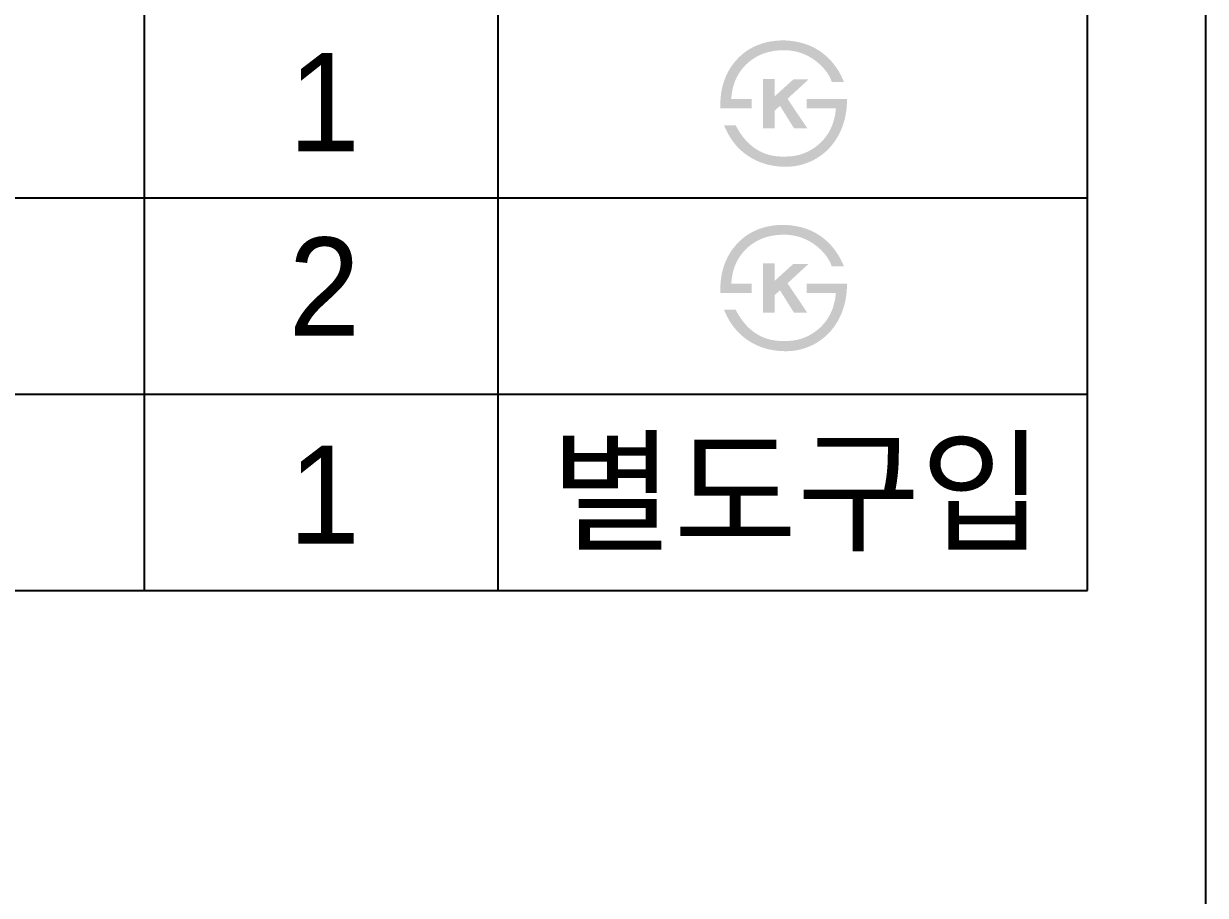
# Model space of a CAD drawing. Header units: millimetres. Extents: x 0 to 3800, y -67 to 2530.
# Drawn here: x 1499.2 to 1800, y 1872.3 to 2094.4 of the extents above; entities that cross this region are included whole.
import ezdxf
from ezdxf.enums import TextEntityAlignment as Align

# ---------------------------------------------------------------- set-up
doc = ezdxf.new("R2010")
doc.units = ezdxf.units.MM
doc.layers.add('TEXT', color=7, linetype='Continuous')
doc.layers.add('도각라인', color=255, linetype='Continuous')
doc.styles.add('타이틀', font='H2GTRM.TTF', dxfattribs={"height": 25})

msp = doc.modelspace()

# ---------------------------------------------------------------- hatches: boundary and pattern name
at = {"layer": 'TEXT'}
for points in [[(1676.58, 2072.79), (1676.56, 2073.2), (1676.55, 2073.61), (1676.55, 2074.02), (1676.56, 2074.42), (1676.57, 2074.83), (1676.59, 2075.23), (1676.63, 2075.63), (1676.67, 2076.03), (1676.71, 2076.42), (1676.77, 2076.82), (1676.84, 2077.21), (1676.91, 2077.6), (1676.99, 2077.99), (1677.09, 2078.37), (1677.19, 2078.76), (1677.29, 2079.14), (1677.42, 2079.52), (1677.54, 2079.9), (1677.68, 2080.28), (1677.83, 2080.65), (1677.98, 2081.01), (1678.15, 2081.37), (1678.32, 2081.72), (1678.49, 2082.07), (1678.68, 2082.41), (1678.88, 2082.74), (1679.08, 2083.07), (1679.29, 2083.39), (1679.51, 2083.71), (1679.74, 2084.02), (1679.98, 2084.32), (1680.48, 2084.94), (1680.75, 2085.24), (1681.03, 2085.54), (1681.31, 2085.83), (1681.6, 2086.1), (1681.9, 2086.37), (1682.2, 2086.63), (1682.51, 2086.88), (1682.83, 2087.12), (1683.15, 2087.36), (1683.48, 2087.58), (1683.82, 2087.79), (1684.17, 2088), (1684.52, 2088.2), (1684.88, 2088.38), (1685.25, 2088.56), (1685.65, 2088.74), (1686.06, 2088.91), (1686.48, 2089.07), (1686.9, 2089.22), (1687.32, 2089.36), (1687.76, 2089.48), (1688.2, 2089.59), (1688.64, 2089.7), (1689.09, 2089.79), (1689.55, 2089.87), (1690.01, 2089.93), (1690.48, 2089.99), (1690.96, 2090.03), (1691.44, 2090.07), (1691.93, 2090.09), (1692.42, 2090.1), (1693.18, 2090.08), (1693.56, 2090.06), (1693.93, 2090.03), (1694.3, 2090), (1694.66, 2089.96), (1695.02, 2089.91), (1695.38, 2089.86), (1695.73, 2089.8), (1696.08, 2089.74), (1696.42, 2089.66), (1696.76, 2089.59), (1697.1, 2089.5), (1697.43, 2089.41), (1697.76, 2089.32), (1698.09, 2089.21), (1698.41, 2089.1), (1698.73, 2088.99), (1699.04, 2088.87), (1699.35, 2088.74), (1699.66, 2088.6), (1699.96, 2088.46), (1700.26, 2088.31), (1700.56, 2088.16), (1700.85, 2088), (1701.14, 2087.83), (1701.42, 2087.66), (1701.7, 2087.48), (1701.98, 2087.29), (1702.25, 2087.1), (1702.52, 2086.9), (1702.78, 2086.7), (1703.2, 2086.35), (1703.61, 2086), (1704.01, 2085.62), (1704.39, 2085.24), (1704.76, 2084.84), (1705.12, 2084.42), (1705.46, 2084), (1705.79, 2083.56), (1706.11, 2083.1), (1706.42, 2082.63), (1706.72, 2082.15), (1707, 2081.65), (1707.27, 2081.14), (1707.52, 2080.62), (1707.77, 2080.08), (1708, 2079.53), (1708, 2079.53), (1704.9, 2079.53), (1704.9, 2079.53), (1704.84, 2079.71), (1704.77, 2079.88), (1704.7, 2080.06), (1704.63, 2080.23), (1704.56, 2080.4), (1704.48, 2080.57), (1704.39, 2080.74), (1704.3, 2080.91), (1704.21, 2081.08), (1704.12, 2081.25), (1704.02, 2081.41), (1703.91, 2081.58), (1703.81, 2081.74), (1703.7, 2081.91), (1703.58, 2082.07), (1703.46, 2082.23), (1703.34, 2082.39), (1703.21, 2082.55), (1702.95, 2082.87), (1702.67, 2083.19), (1702.37, 2083.5), (1702.06, 2083.81), (1701.73, 2084.11), (1701.39, 2084.41), (1701.03, 2084.71), (1700.8, 2084.89), (1700.57, 2085.06), (1700.33, 2085.23), (1700.1, 2085.39), (1699.86, 2085.54), (1699.62, 2085.69), (1699.38, 2085.84), (1699.13, 2085.97), (1698.89, 2086.11), (1698.64, 2086.23), (1698.39, 2086.35), (1698.14, 2086.47), (1697.88, 2086.58), (1697.63, 2086.68), (1697.37, 2086.78), (1697.11, 2086.88), (1696.85, 2086.96), (1696.58, 2087.05), (1696.32, 2087.12), (1696.05, 2087.19), (1695.78, 2087.26), (1695.51, 2087.32), (1695.24, 2087.37), (1694.96, 2087.42), (1694.69, 2087.46), (1694.41, 2087.5), (1694.13, 2087.53), (1693.84, 2087.55), (1693.56, 2087.57), (1693.27, 2087.59), (1692.99, 2087.6), (1692.7, 2087.6), (1692.35, 2087.6), (1692.01, 2087.59), (1691.67, 2087.57), (1691.33, 2087.55), (1691, 2087.52), (1690.67, 2087.48), (1690.34, 2087.44), (1690.02, 2087.39), (1689.7, 2087.33), (1689.39, 2087.27), (1689.08, 2087.2), (1688.77, 2087.13), (1688.47, 2087.05), (1688.17, 2086.96), (1687.87, 2086.86), (1687.58, 2086.76), (1687.29, 2086.66), (1687.01, 2086.54), (1686.73, 2086.42), (1686.45, 2086.29), (1686.18, 2086.16), (1685.91, 2086.02), (1685.64, 2085.87), (1685.38, 2085.72), (1685.12, 2085.56), (1684.87, 2085.39), (1684.62, 2085.22), (1684.37, 2085.04), (1684.13, 2084.86), (1683.89, 2084.66), (1683.65, 2084.46), (1683.42, 2084.26), (1683.19, 2084.04), (1682.96, 2083.82), (1682.74, 2083.59), (1682.53, 2083.36), (1682.32, 2083.13), (1682.12, 2082.89), (1681.93, 2082.64), (1681.75, 2082.39), (1681.57, 2082.14), (1681.39, 2081.89), (1681.23, 2081.62), (1681.07, 2081.36), (1680.92, 2081.09), (1680.77, 2080.82), (1680.64, 2080.54), (1680.51, 2080.25), (1680.38, 2079.97), (1680.26, 2079.68), (1680.15, 2079.38), (1680.05, 2079.08), (1679.95, 2078.78), (1679.86, 2078.47), (1679.78, 2078.15), (1679.7, 2077.84), (1679.63, 2077.51), (1679.57, 2077.19), (1679.51, 2076.86), (1679.46, 2076.52), (1679.42, 2076.18), (1679.38, 2075.84), (1679.35, 2075.49), (1679.33, 2075.14), (1679.33, 2075.14), (1684.51, 2075.14), (1684.51, 2075.14), (1684.51, 2075.14), (1684.51, 2072.79), (1684.51, 2072.79), (1684.51, 2072.79), (1676.58, 2072.79)], [(1690.34, 2075.83), (1695.14, 2080.18), (1699.01, 2080.18), (1693.64, 2075.23), (1698.67, 2067.72), (1695.29, 2067.72), (1691.73, 2073.43), (1690.34, 2072.19), (1690.34, 2067.72), (1687.39, 2067.72), (1687.39, 2080.29), (1690.34, 2080.29)], [(1708.75, 2075.14), (1708.75, 2074.7), (1708.75, 2074.26), (1708.74, 2073.83), (1708.71, 2073.4), (1708.68, 2072.97), (1708.64, 2072.54), (1708.59, 2072.12), (1708.52, 2071.69), (1708.45, 2071.28), (1708.37, 2070.86), (1708.29, 2070.44), (1708.19, 2070.03), (1708.08, 2069.62), (1707.96, 2069.22), (1707.84, 2068.81), (1707.7, 2068.41), (1707.56, 2068.03), (1707.41, 2067.65), (1707.26, 2067.27), (1707.09, 2066.9), (1706.92, 2066.54), (1706.74, 2066.18), (1706.55, 2065.83), (1706.36, 2065.49), (1706.15, 2065.15), (1705.94, 2064.81), (1705.72, 2064.49), (1705.5, 2064.16), (1705.26, 2063.85), (1705.02, 2063.54), (1704.77, 2063.23), (1704.51, 2062.93), (1704.24, 2062.64), (1703.97, 2062.36), (1703.69, 2062.08), (1703.4, 2061.82), (1703.11, 2061.56), (1702.81, 2061.31), (1702.51, 2061.07), (1702.2, 2060.84), (1701.88, 2060.61), (1701.56, 2060.4), (1701.24, 2060.19), (1700.91, 2059.99), (1700.57, 2059.8), (1700.23, 2059.62), (1699.88, 2059.45), (1699.53, 2059.28), (1699.16, 2059.12), (1698.79, 2058.97), (1698.42, 2058.82), (1698.04, 2058.69), (1697.66, 2058.57), (1697.28, 2058.46), (1696.9, 2058.36), (1696.51, 2058.27), (1696.12, 2058.19), (1695.72, 2058.12), (1695.33, 2058.06), (1694.93, 2058.02), (1694.53, 2057.98), (1694.12, 2057.95), (1693.71, 2057.94), (1693.3, 2057.93), (1692.64, 2057.94), (1691.98, 2057.96), (1691.34, 2058.01), (1690.7, 2058.08), (1690.08, 2058.17), (1689.77, 2058.22), (1689.47, 2058.28), (1689.16, 2058.34), (1688.86, 2058.4), (1688.56, 2058.48), (1688.27, 2058.55), (1687.98, 2058.64), (1687.69, 2058.73), (1687.4, 2058.82), (1687.11, 2058.92), (1686.83, 2059.02), (1686.55, 2059.13), (1686.27, 2059.24), (1686, 2059.36), (1685.73, 2059.48), (1685.46, 2059.61), (1685.19, 2059.75), (1684.92, 2059.89), (1684.66, 2060.03), (1684.4, 2060.18), (1684.15, 2060.34), (1683.62, 2060.67), (1683.36, 2060.85), (1683.1, 2061.03), (1682.85, 2061.22), (1682.6, 2061.41), (1682.35, 2061.61), (1682.11, 2061.81), (1681.87, 2062.02), (1681.64, 2062.24), (1681.41, 2062.45), (1681.19, 2062.68), (1680.97, 2062.9), (1680.75, 2063.14), (1680.54, 2063.37), (1680.34, 2063.62), (1680.13, 2063.86), (1679.94, 2064.12), (1679.74, 2064.37), (1679.55, 2064.63), (1679.37, 2064.9), (1679.19, 2065.17), (1679.01, 2065.45), (1678.84, 2065.73), (1678.67, 2066.02), (1678.51, 2066.31), (1678.35, 2066.61), (1678.19, 2066.91), (1678.04, 2067.21), (1677.75, 2067.84), (1677.48, 2068.49), (1677.48, 2068.49), (1680.43, 2068.49), (1680.43, 2068.49), (1680.66, 2068.06), (1680.89, 2067.65), (1681.13, 2067.25), (1681.38, 2066.86), (1681.62, 2066.48), (1681.88, 2066.11), (1682.14, 2065.75), (1682.4, 2065.41), (1682.67, 2065.08), (1682.94, 2064.76), (1683.22, 2064.45), (1683.51, 2064.15), (1683.8, 2063.87), (1684.1, 2063.6), (1684.4, 2063.33), (1684.7, 2063.08), (1684.93, 2062.91), (1685.16, 2062.74), (1685.39, 2062.58), (1685.63, 2062.43), (1685.86, 2062.28), (1686.1, 2062.14), (1686.35, 2062), (1686.59, 2061.87), (1686.84, 2061.74), (1687.09, 2061.63), (1687.34, 2061.51), (1687.6, 2061.41), (1687.86, 2061.31), (1688.12, 2061.21), (1688.39, 2061.12), (1688.66, 2061.04), (1688.93, 2060.96), (1689.2, 2060.89), (1689.48, 2060.83), (1689.76, 2060.77), (1690.04, 2060.72), (1690.32, 2060.67), (1690.61, 2060.63), (1690.9, 2060.59), (1691.19, 2060.57), (1691.49, 2060.54), (1691.79, 2060.53), (1692.09, 2060.52), (1692.39, 2060.51), (1692.7, 2060.51), (1693.01, 2060.52), (1693.87, 2060.54), (1694.14, 2060.56), (1694.41, 2060.58), (1694.68, 2060.6), (1694.95, 2060.63), (1695.21, 2060.67), (1695.48, 2060.71), (1695.74, 2060.76), (1696, 2060.81), (1696.26, 2060.87), (1696.52, 2060.93), (1696.77, 2061), (1697.03, 2061.08), (1697.28, 2061.16), (1697.53, 2061.25), (1697.78, 2061.34), (1698.02, 2061.44), (1698.27, 2061.54), (1698.51, 2061.65), (1698.75, 2061.76), (1698.99, 2061.88), (1699.23, 2062.01), (1699.47, 2062.14), (1699.7, 2062.27), (1699.94, 2062.42), (1700.17, 2062.56), (1700.4, 2062.72), (1700.63, 2062.88), (1700.85, 2063.04), (1701.08, 2063.21), (1701.3, 2063.38), (1701.56, 2063.6), (1701.81, 2063.82), (1702.05, 2064.05), (1702.28, 2064.28), (1702.51, 2064.51), (1702.73, 2064.76), (1702.94, 2065), (1703.15, 2065.25), (1703.35, 2065.51), (1703.54, 2065.77), (1703.73, 2066.04), (1703.9, 2066.31), (1704.07, 2066.58), (1704.24, 2066.86), (1704.39, 2067.15), (1704.54, 2067.44), (1704.68, 2067.74), (1704.82, 2068.04), (1704.95, 2068.35), (1705.07, 2068.66), (1705.18, 2068.97), (1705.28, 2069.3), (1705.38, 2069.62), (1705.47, 2069.95), (1705.56, 2070.29), (1705.64, 2070.63), (1705.71, 2070.98), (1705.77, 2071.33), (1705.82, 2071.69), (1705.87, 2072.05), (1705.91, 2072.42), (1705.95, 2072.79), (1705.95, 2072.79), (1698.52, 2072.79), (1698.52, 2072.79), (1698.52, 2072.79), (1698.52, 2075.14), (1698.52, 2075.14), (1698.52, 2075.14), (1708.75, 2075.14)], [(1676.58, 2025.8), (1676.56, 2026.21), (1676.55, 2026.62), (1676.55, 2027.03), (1676.56, 2027.44), (1676.57, 2027.84), (1676.59, 2028.24), (1676.63, 2028.64), (1676.67, 2029.04), (1676.71, 2029.44), (1676.77, 2029.83), (1676.84, 2030.22), (1676.91, 2030.61), (1676.99, 2031), (1677.09, 2031.38), (1677.19, 2031.77), (1677.29, 2032.15), (1677.42, 2032.54), (1677.54, 2032.92), (1677.68, 2033.29), (1677.83, 2033.66), (1677.98, 2034.02), (1678.15, 2034.38), (1678.32, 2034.73), (1678.49, 2035.08), (1678.68, 2035.42), (1678.88, 2035.75), (1679.08, 2036.08), (1679.29, 2036.4), (1679.51, 2036.72), (1679.74, 2037.03), (1679.98, 2037.34), (1680.48, 2037.95), (1680.75, 2038.25), (1681.03, 2038.55), (1681.31, 2038.84), (1681.6, 2039.12), (1681.9, 2039.38), (1682.2, 2039.64), (1682.51, 2039.9), (1682.83, 2040.14), (1683.15, 2040.37), (1683.48, 2040.59), (1683.82, 2040.81), (1684.17, 2041.01), (1684.52, 2041.21), (1684.88, 2041.4), (1685.25, 2041.57), (1685.65, 2041.76), (1686.06, 2041.93), (1686.48, 2042.09), (1686.9, 2042.23), (1687.32, 2042.37), (1687.76, 2042.49), (1688.2, 2042.61), (1688.64, 2042.71), (1689.09, 2042.8), (1689.55, 2042.88), (1690.01, 2042.95), (1690.48, 2043), (1690.96, 2043.05), (1691.44, 2043.08), (1691.93, 2043.1), (1692.42, 2043.11), (1693.18, 2043.09), (1693.56, 2043.07), (1693.93, 2043.04), (1694.3, 2043.01), (1694.66, 2042.97), (1695.02, 2042.92), (1695.38, 2042.87), (1695.73, 2042.81), (1696.08, 2042.75), (1696.42, 2042.68), (1696.76, 2042.6), (1697.1, 2042.52), (1697.43, 2042.43), (1697.76, 2042.33), (1698.09, 2042.23), (1698.41, 2042.12), (1698.73, 2042), (1699.04, 2041.88), (1699.35, 2041.75), (1699.66, 2041.61), (1699.96, 2041.47), (1700.26, 2041.33), (1700.56, 2041.17), (1700.85, 2041.01), (1701.14, 2040.84), (1701.42, 2040.67), (1701.7, 2040.49), (1701.98, 2040.31), (1702.25, 2040.11), (1702.52, 2039.92), (1702.78, 2039.71), (1703.2, 2039.37), (1703.61, 2039.01), (1704.01, 2038.64), (1704.39, 2038.25), (1704.76, 2037.85), (1705.12, 2037.44), (1705.46, 2037.01), (1705.79, 2036.57), (1706.11, 2036.11), (1706.42, 2035.64), (1706.72, 2035.16), (1707, 2034.67), (1707.27, 2034.16), (1707.52, 2033.63), (1707.77, 2033.1), (1708, 2032.54), (1708, 2032.54), (1704.9, 2032.54), (1704.9, 2032.54), (1704.84, 2032.72), (1704.77, 2032.89), (1704.7, 2033.07), (1704.63, 2033.24), (1704.56, 2033.41), (1704.48, 2033.58), (1704.39, 2033.75), (1704.3, 2033.92), (1704.21, 2034.09), (1704.12, 2034.26), (1704.02, 2034.43), (1703.91, 2034.59), (1703.81, 2034.76), (1703.7, 2034.92), (1703.58, 2035.08), (1703.46, 2035.25), (1703.34, 2035.41), (1703.21, 2035.57), (1702.95, 2035.89), (1702.67, 2036.2), (1702.37, 2036.51), (1702.06, 2036.82), (1701.73, 2037.12), (1701.39, 2037.42), (1701.03, 2037.72), (1700.8, 2037.9), (1700.57, 2038.07), (1700.33, 2038.24), (1700.1, 2038.4), (1699.86, 2038.55), (1699.62, 2038.7), (1699.38, 2038.85), (1699.13, 2038.99), (1698.89, 2039.12), (1698.64, 2039.25), (1698.39, 2039.37), (1698.14, 2039.48), (1697.88, 2039.59), (1697.63, 2039.7), (1697.37, 2039.8), (1697.11, 2039.89), (1696.85, 2039.98), (1696.58, 2040.06), (1696.32, 2040.13), (1696.05, 2040.21), (1695.78, 2040.27), (1695.51, 2040.33), (1695.24, 2040.38), (1694.96, 2040.43), (1694.69, 2040.47), (1694.41, 2040.51), (1694.13, 2040.54), (1693.84, 2040.57), (1693.56, 2040.59), (1693.27, 2040.6), (1692.99, 2040.61), (1692.7, 2040.61), (1692.35, 2040.61), (1692.01, 2040.6), (1691.67, 2040.58), (1691.33, 2040.56), (1691, 2040.53), (1690.67, 2040.49), (1690.34, 2040.45), (1690.02, 2040.4), (1689.7, 2040.35), (1689.39, 2040.29), (1689.08, 2040.22), (1688.77, 2040.14), (1688.47, 2040.06), (1688.17, 2039.97), (1687.87, 2039.88), (1687.58, 2039.78), (1687.29, 2039.67), (1687.01, 2039.55), (1686.73, 2039.43), (1686.45, 2039.31), (1686.18, 2039.17), (1685.91, 2039.03), (1685.64, 2038.89), (1685.38, 2038.73), (1685.12, 2038.57), (1684.87, 2038.41), (1684.62, 2038.23), (1684.37, 2038.05), (1684.13, 2037.87), (1683.89, 2037.68), (1683.65, 2037.48), (1683.42, 2037.27), (1683.19, 2037.05), (1682.96, 2036.83), (1682.74, 2036.61), (1682.53, 2036.37), (1682.32, 2036.14), (1682.12, 2035.9), (1681.93, 2035.66), (1681.75, 2035.41), (1681.57, 2035.16), (1681.39, 2034.9), (1681.23, 2034.64), (1681.07, 2034.37), (1680.92, 2034.1), (1680.77, 2033.83), (1680.64, 2033.55), (1680.51, 2033.27), (1680.38, 2032.98), (1680.26, 2032.69), (1680.15, 2032.39), (1680.05, 2032.09), (1679.95, 2031.79), (1679.86, 2031.48), (1679.78, 2031.17), (1679.7, 2030.85), (1679.63, 2030.53), (1679.57, 2030.2), (1679.51, 2029.87), (1679.46, 2029.54), (1679.42, 2029.2), (1679.38, 2028.85), (1679.35, 2028.51), (1679.33, 2028.15), (1679.33, 2028.15), (1684.51, 2028.15), (1684.51, 2028.15), (1684.51, 2028.15), (1684.51, 2025.8), (1684.51, 2025.8), (1684.51, 2025.8), (1676.58, 2025.8)], [(1690.34, 2028.84), (1695.14, 2033.19), (1699.01, 2033.19), (1693.64, 2028.24), (1698.67, 2020.74), (1695.29, 2020.74), (1691.73, 2026.44), (1690.34, 2025.2), (1690.34, 2020.74), (1687.39, 2020.74), (1687.39, 2033.31), (1690.34, 2033.31)], [(1708.75, 2028.15), (1708.75, 2027.71), (1708.75, 2027.28), (1708.74, 2026.84), (1708.71, 2026.41), (1708.68, 2025.98), (1708.64, 2025.55), (1708.59, 2025.13), (1708.52, 2024.71), (1708.45, 2024.29), (1708.37, 2023.87), (1708.29, 2023.46), (1708.19, 2023.05), (1708.08, 2022.64), (1707.96, 2022.23), (1707.84, 2021.83), (1707.7, 2021.43), (1707.56, 2021.04), (1707.41, 2020.66), (1707.26, 2020.28), (1707.09, 2019.91), (1706.92, 2019.55), (1706.74, 2019.2), (1706.55, 2018.84), (1706.36, 2018.5), (1706.15, 2018.16), (1705.94, 2017.83), (1705.72, 2017.5), (1705.5, 2017.18), (1705.26, 2016.86), (1705.02, 2016.55), (1704.77, 2016.25), (1704.51, 2015.95), (1704.24, 2015.65), (1703.97, 2015.37), (1703.69, 2015.1), (1703.4, 2014.83), (1703.11, 2014.57), (1702.81, 2014.32), (1702.51, 2014.08), (1702.2, 2013.85), (1701.88, 2013.63), (1701.56, 2013.41), (1701.24, 2013.2), (1700.91, 2013), (1700.57, 2012.81), (1700.23, 2012.63), (1699.88, 2012.46), (1699.53, 2012.29), (1699.16, 2012.13), (1698.79, 2011.98), (1698.42, 2011.84), (1698.04, 2011.7), (1697.66, 2011.58), (1697.28, 2011.47), (1696.9, 2011.37), (1696.51, 2011.28), (1696.12, 2011.2), (1695.72, 2011.13), (1695.33, 2011.08), (1694.93, 2011.03), (1694.53, 2010.99), (1694.12, 2010.97), (1693.71, 2010.95), (1693.3, 2010.94), (1692.64, 2010.95), (1691.98, 2010.98), (1691.34, 2011.02), (1690.7, 2011.09), (1690.08, 2011.18), (1689.77, 2011.23), (1689.47, 2011.29), (1689.16, 2011.35), (1688.86, 2011.42), (1688.56, 2011.49), (1688.27, 2011.57), (1687.98, 2011.65), (1687.69, 2011.74), (1687.4, 2011.83), (1687.11, 2011.93), (1686.83, 2012.03), (1686.55, 2012.14), (1686.27, 2012.25), (1686, 2012.37), (1685.73, 2012.5), (1685.46, 2012.63), (1685.19, 2012.76), (1684.92, 2012.9), (1684.66, 2013.04), (1684.4, 2013.19), (1684.15, 2013.35), (1683.62, 2013.68), (1683.36, 2013.86), (1683.1, 2014.04), (1682.85, 2014.23), (1682.6, 2014.43), (1682.35, 2014.62), (1682.11, 2014.83), (1681.87, 2015.03), (1681.64, 2015.25), (1681.41, 2015.47), (1681.19, 2015.69), (1680.97, 2015.92), (1680.75, 2016.15), (1680.54, 2016.39), (1680.34, 2016.63), (1680.13, 2016.88), (1679.94, 2017.13), (1679.74, 2017.39), (1679.55, 2017.65), (1679.37, 2017.91), (1679.19, 2018.19), (1679.01, 2018.46), (1678.84, 2018.74), (1678.67, 2019.03), (1678.51, 2019.32), (1678.35, 2019.62), (1678.19, 2019.92), (1678.04, 2020.23), (1677.75, 2020.85), (1677.48, 2021.5), (1677.48, 2021.5), (1680.43, 2021.5), (1680.43, 2021.5), (1680.66, 2021.07), (1680.89, 2020.66), (1681.13, 2020.26), (1681.38, 2019.87), (1681.62, 2019.49), (1681.88, 2019.12), (1682.14, 2018.77), (1682.4, 2018.42), (1682.67, 2018.09), (1682.94, 2017.77), (1683.22, 2017.46), (1683.51, 2017.17), (1683.8, 2016.88), (1684.1, 2016.61), (1684.4, 2016.35), (1684.7, 2016.1), (1684.93, 2015.92), (1685.16, 2015.76), (1685.39, 2015.6), (1685.63, 2015.44), (1685.86, 2015.29), (1686.1, 2015.15), (1686.35, 2015.01), (1686.59, 2014.88), (1686.84, 2014.76), (1687.09, 2014.64), (1687.34, 2014.53), (1687.6, 2014.42), (1687.86, 2014.32), (1688.12, 2014.22), (1688.39, 2014.13), (1688.66, 2014.05), (1688.93, 2013.98), (1689.2, 2013.9), (1689.48, 2013.84), (1689.76, 2013.78), (1690.04, 2013.73), (1690.32, 2013.68), (1690.61, 2013.64), (1690.9, 2013.61), (1691.19, 2013.58), (1691.49, 2013.56), (1691.79, 2013.54), (1692.09, 2013.53), (1692.39, 2013.52), (1692.7, 2013.52), (1693.01, 2013.53), (1693.87, 2013.56), (1694.14, 2013.57), (1694.41, 2013.59), (1694.68, 2013.62), (1694.95, 2013.65), (1695.21, 2013.68), (1695.48, 2013.72), (1695.74, 2013.77), (1696, 2013.82), (1696.26, 2013.88), (1696.52, 2013.95), (1696.77, 2014.02), (1697.03, 2014.09), (1697.28, 2014.17), (1697.53, 2014.26), (1697.78, 2014.35), (1698.02, 2014.45), (1698.27, 2014.55), (1698.51, 2014.66), (1698.75, 2014.77), (1698.99, 2014.89), (1699.23, 2015.02), (1699.47, 2015.15), (1699.7, 2015.29), (1699.94, 2015.43), (1700.17, 2015.58), (1700.4, 2015.73), (1700.63, 2015.89), (1700.85, 2016.05), (1701.08, 2016.22), (1701.3, 2016.4), (1701.56, 2016.61), (1701.81, 2016.83), (1702.05, 2017.06), (1702.28, 2017.29), (1702.51, 2017.53), (1702.73, 2017.77), (1702.94, 2018.01), (1703.15, 2018.27), (1703.35, 2018.52), (1703.54, 2018.78), (1703.73, 2019.05), (1703.9, 2019.32), (1704.07, 2019.6), (1704.24, 2019.88), (1704.39, 2020.16), (1704.54, 2020.46), (1704.68, 2020.75), (1704.82, 2021.05), (1704.95, 2021.36), (1705.07, 2021.67), (1705.18, 2021.99), (1705.28, 2022.31), (1705.38, 2022.64), (1705.47, 2022.97), (1705.56, 2023.3), (1705.64, 2023.65), (1705.71, 2023.99), (1705.77, 2024.34), (1705.82, 2024.7), (1705.87, 2025.06), (1705.91, 2025.43), (1705.95, 2025.8), (1705.95, 2025.8), (1698.52, 2025.8), (1698.52, 2025.8), (1698.52, 2025.8), (1698.52, 2028.15), (1698.52, 2028.15), (1698.52, 2028.15), (1708.75, 2028.15)]]:
    msp.add_hatch(color=256, dxfattribs=at).paths.add_polyline_path(points, flags=0)

# ---------------------------------------------------------------- linework, layer by layer
at = {"layer": '도각라인', "color": 7}
for p, q in [((1800, 2530), (1800, 0)), ((1530, 1950), (1530, 2300)), ((1620, 1950), (1620, 2300)), ((1770, 1950), (1770, 2300)), ((975, 2050), (1770, 2050)), ((975, 2000), (1770, 2000)), ((975, 1950), (1770, 1950))]:
    msp.add_line(p, q, dxfattribs=at)

# ---------------------------------------------------------------- texts
at = {"layer": 'TEXT', "style": '타이틀'}
for s, p in [('1', (1575.74, 2074.38)), ('2', (1575.74, 2027.39)), ('별도구입', (1696.06, 1975.18)), ('1', (1575.74, 1974.38))]:
    msp.add_text(s, height=25, dxfattribs=at).set_placement(p, align=Align.MIDDLE_CENTER)

doc.saveas('drawing.dxf')
